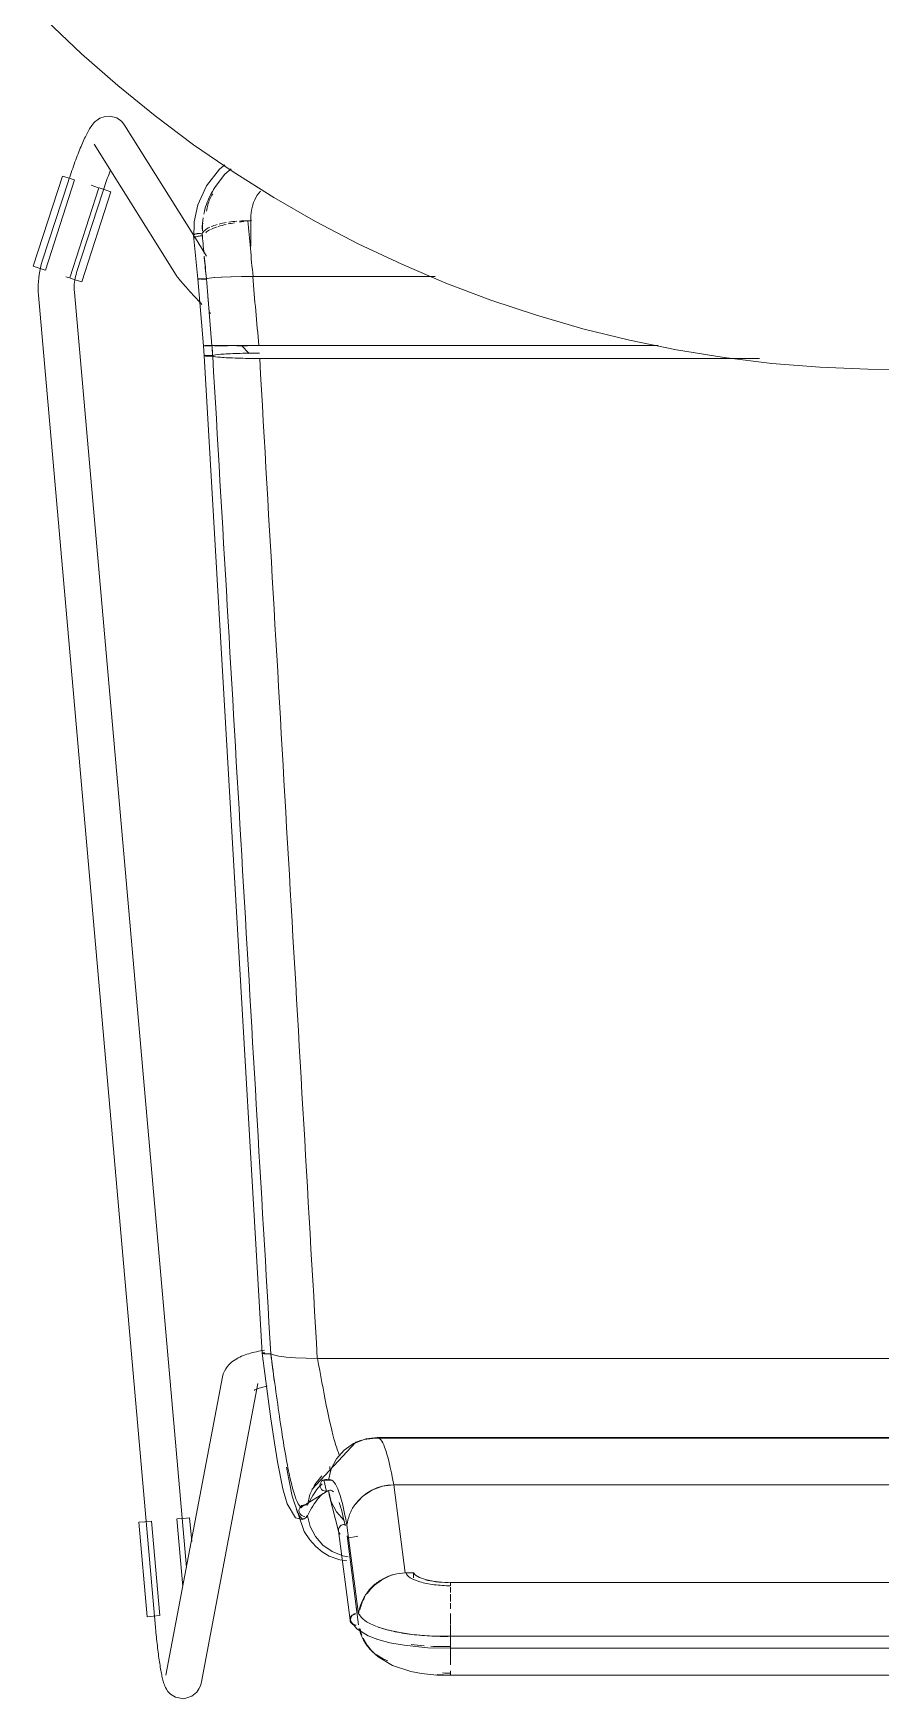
# Model space of a CAD drawing. Header units: millimetres. Extents: x 155927 to 317870, y -36033 to 97293.
# Drawn here: x 159662 to 159944, y 21972 to 22527 of the extents above; entities that cross this region are included whole.
import ezdxf

# ---------------------------------------------------------------- set-up
doc = ezdxf.new("R2010")
doc.units = ezdxf.units.MM
doc.header["$MEASUREMENT"] = 0
doc.layers.add('I-FURN', color=8, linetype='CONTINUOUS', lineweight=9)

msp = doc.modelspace()

# ---------------------------------------------------------------- linework, layer by layer
at = {"layer": 'I-FURN'}
for p, q in [((159666.86, 22530.76), (159678.44, 22519.72)), ((159678.44, 22519.72), (159690.45, 22509.16)), ((159690.45, 22509.16), (159702.88, 22499.08)), ((159680.83, 22494.34), (159680.6, 22493.93)), ((159681.06, 22494.74), (159680.83, 22494.34)), ((159681.31, 22495.13), (159681.06, 22494.74)), ((159681.56, 22495.52), (159681.31, 22495.13)), ((159681.84, 22495.91), (159681.56, 22495.52)), ((159682.15, 22496.31), (159681.84, 22495.91)), ((159682.52, 22496.74), (159682.15, 22496.31)), ((159682.99, 22497.21), (159682.52, 22496.74)), ((159683.61, 22497.73), (159682.99, 22497.21)), ((159684.53, 22498.29), (159683.61, 22497.73)), ((159685.91, 22498.81), (159684.53, 22498.29)), ((159687.88, 22498.99), (159685.91, 22498.81)), ((159690.11, 22498.4), (159687.88, 22498.99)), ((159691.84, 22497.18), (159690.11, 22498.4)), ((159691.84, 22497.18), (159692.73, 22496.05)), ((159715.77, 22459.29), (159692.73, 22496.05)), ((159702.88, 22499.08), (159715.7, 22489.5)), ((159678.25, 22488.92), (159678, 22488.33)), ((159678.49, 22489.5), (159678.25, 22488.92)), ((159678.73, 22490.06), (159678.49, 22489.5)), ((159678.97, 22490.61), (159678.73, 22490.06)), ((159679.21, 22491.14), (159678.97, 22490.61)), ((159679.45, 22491.65), (159679.21, 22491.14)), ((159679.68, 22492.14), (159679.45, 22491.65)), ((159679.91, 22492.61), (159679.68, 22492.14)), ((159680.14, 22493.07), (159679.91, 22492.61)), ((159680.37, 22493.51), (159680.14, 22493.07)), ((159680.6, 22493.93), (159680.37, 22493.51)), ((159682.57, 22489.68), (159709.87, 22446.1)), ((159715.7, 22489.5), (159728.89, 22480.45)), ((159676.23, 22483.77), (159675.98, 22483.07)), ((159676.49, 22484.45), (159676.23, 22483.77)), ((159676.74, 22485.13), (159676.49, 22484.45)), ((159676.99, 22485.8), (159676.74, 22485.13)), ((159677.25, 22486.45), (159676.99, 22485.8)), ((159677.5, 22487.09), (159677.25, 22486.45)), ((159677.75, 22487.72), (159677.5, 22487.09)), ((159678, 22488.33), (159677.75, 22487.72)), ((159662.36, 22449.08), (159672.05, 22479.08)), ((159666.41, 22447.77), (159676.1, 22477.78)), ((159672.05, 22479.08), (159674.01, 22478.45)), ((159674.01, 22478.45), (159675.98, 22477.82)), ((159674.22, 22477.99), (159674.08, 22477.53)), ((159674.47, 22478.72), (159674.22, 22477.99)), ((159674.72, 22479.46), (159674.47, 22478.72)), ((159674.96, 22480.19), (159674.72, 22479.46)), ((159675.22, 22480.92), (159674.96, 22480.19)), ((159675.47, 22481.65), (159675.22, 22480.92)), ((159675.72, 22482.36), (159675.47, 22481.65)), ((159675.98, 22483.07), (159675.72, 22482.36)), ((159686.99, 22478.23), (159686.75, 22477.57)), ((159687.23, 22478.89), (159686.99, 22478.23)), ((159687.46, 22479.54), (159687.23, 22478.89)), ((159687.7, 22480.17), (159687.46, 22479.54)), ((159687.93, 22480.8), (159687.7, 22480.17)), ((159724.36, 22481.38), (159720.02, 22475.85)), ((159726.1, 22479.72), (159722.6, 22475.14)), ((159726.11, 22482.78), (159724.36, 22481.38)), ((159728.17, 22481.45), (159726.1, 22479.72)), ((159728.89, 22480.45), (159742.43, 22471.93)), ((159674.08, 22477.53), (159665.36, 22450.71)), ((159684.16, 22475.17), (159674.48, 22445.17)), ((159676.78, 22447), (159685.49, 22473.82)), ((159678.52, 22443.86), (159688.21, 22473.87)), ((159684.07, 22475.21), (159681.59, 22476.01)), ((159684.28, 22475.14), (159686.26, 22474.5)), ((159685.6, 22474.15), (159685.49, 22473.82)), ((159685.82, 22474.84), (159685.6, 22474.15)), ((159686.05, 22475.53), (159685.82, 22474.84)), ((159686.29, 22476.22), (159686.05, 22475.53)), ((159686.26, 22474.5), (159688.21, 22473.87)), ((159686.52, 22476.9), (159686.29, 22476.22)), ((159686.75, 22477.57), (159686.52, 22476.9)), ((159720.02, 22475.85), (159717.12, 22469.54)), ((159722.6, 22475.14), (159720.69, 22471.46)), ((159717.12, 22469.54), (159715.91, 22463.89)), ((159742.43, 22471.93), (159756.3, 22463.95)), ((159715.91, 22463.89), (159715.82, 22458.43)), ((159733.77, 22464.21), (159734.82, 22464.21)), ((159734.76, 22465.46), (159734.76, 22455.7)), ((159756.3, 22463.95), (159770.48, 22456.54)), ((159717.12, 22444.83), (159715.7, 22459.32)), ((159720.04, 22452.47), (159716, 22458.92)), ((159770.48, 22456.54), (159784.94, 22449.71)), ((159665.36, 22450.71), (159665.03, 22449.62)), ((159664.32, 22448.45), (159662.36, 22449.08)), ((159664.15, 22445.14), (159664.04, 22444)), ((159664.3, 22446.27), (159664.15, 22445.14)), ((159664.5, 22447.4), (159664.3, 22446.27)), ((159666.29, 22447.81), (159664.32, 22448.45)), ((159664.74, 22448.51), (159664.5, 22447.4)), ((159665.03, 22449.62), (159664.74, 22448.51)), ((159674.38, 22445.2), (159673.22, 22445.58)), ((159676.57, 22444.49), (159674.59, 22445.13)), ((159676.16, 22444.41), (159676.27, 22445.06)), ((159676.27, 22445.06), (159676.41, 22445.71)), ((159676.41, 22445.71), (159676.58, 22446.35)), ((159678.52, 22443.86), (159676.57, 22444.49)), ((159676.58, 22446.35), (159676.77, 22446.98)), ((159676.77, 22446.98), (159676.78, 22447)), ((159709.87, 22446.1), (159710.09, 22445.77)), ((159710.09, 22445.77), (159710.27, 22445.52)), ((159710.27, 22445.52), (159710.44, 22445.29)), ((159710.44, 22445.29), (159710.62, 22445.07)), ((159710.62, 22445.07), (159710.8, 22444.84)), ((159710.8, 22444.84), (159710.99, 22444.61)), ((159710.99, 22444.61), (159711.19, 22444.37)), ((159717.12, 22444.83), (159717.19, 22444.86)), ((159717.19, 22444.86), (159717.12, 22444.83)), ((159718.95, 22422.63), (159717.12, 22444.83)), ((159717.12, 22444.83), (159717.18, 22444.81)), ((159717.19, 22444.81), (159717.12, 22444.83)), ((159717.18, 22444.81), (159717.37, 22444.78)), ((159717.38, 22444.88), (159717.19, 22444.86)), ((159717.38, 22444.78), (159717.19, 22444.81)), ((159717.37, 22444.78), (159717.66, 22444.76)), ((159717.67, 22444.9), (159717.38, 22444.88)), ((159717.38, 22444.88), (159717.68, 22444.9)), ((159717.67, 22444.76), (159717.38, 22444.78)), ((159718.06, 22444.92), (159717.67, 22444.9)), ((159717.68, 22444.9), (159718.06, 22444.92)), ((159718.05, 22444.74), (159718.5, 22444.73)), ((159718.5, 22444.73), (159718.05, 22444.74)), ((159718.51, 22444.93), (159718.06, 22444.92)), ((159718.06, 22444.92), (159718.52, 22444.93)), ((159718.5, 22444.73), (159718.99, 22444.73)), ((159718.99, 22444.73), (159718.5, 22444.73)), ((159719, 22444.93), (159718.51, 22444.93)), ((159718.52, 22444.93), (159719.01, 22444.93)), ((159718.99, 22444.73), (159719.49, 22444.73)), ((159719.49, 22444.73), (159718.99, 22444.73)), ((159719.5, 22444.93), (159719, 22444.93)), ((159719.01, 22444.93), (159719.5, 22444.93)), ((159719.49, 22444.73), (159719.96, 22444.74)), ((159719.96, 22444.74), (159719.49, 22444.73)), ((159719.97, 22444.92), (159719.5, 22444.93)), ((159719.5, 22444.93), (159719.97, 22444.92)), ((159719.97, 22444.92), (159720.86, 22445.12)), ((159720.86, 22445.12), (159719.97, 22444.92)), ((159722.6, 22445.3), (159720.86, 22445.12)), ((159720.86, 22445.12), (159722.58, 22445.29)), ((159725.08, 22445.45), (159722.6, 22445.3)), ((159722.6, 22445.29), (159725.03, 22445.44)), ((159725.07, 22445.45), (159728.11, 22445.56)), ((159728.18, 22445.56), (159725.08, 22445.45)), ((159728.17, 22445.56), (159731.61, 22445.63)), ((159731.61, 22445.63), (159728.18, 22445.56)), ((159735.47, 22445.66), (159731.71, 22445.64)), ((159731.71, 22445.63), (159735.35, 22445.66)), ((159796.02, 22445.66), (159735.47, 22445.66)), ((159735.47, 22445.66), (159796.02, 22445.66)), ((159784.94, 22449.71), (159799.67, 22443.45)), ((159663.98, 22442.86), (159663.97, 22441.72)), ((159663.97, 22441.72), (159664, 22440.58)), ((159664.04, 22444), (159663.98, 22442.86)), ((159664, 22440.58), (159664.07, 22439.44)), ((159664.07, 22439.44), (159664.08, 22439.39)), ((159664.08, 22439.4), (159703.03, 21996.07)), ((159675.97, 22441.77), (159675.98, 22442.43)), ((159675.99, 22441.11), (159675.97, 22441.77)), ((159675.98, 22442.43), (159676.01, 22443.09)), ((159676.03, 22440.44), (159675.99, 22441.11)), ((159676.01, 22443.09), (159676.07, 22443.75)), ((159713.31, 22016.1), (159676.03, 22440.45)), ((159676.07, 22443.75), (159676.16, 22444.41)), ((159711.19, 22444.37), (159711.4, 22444.12)), ((159711.4, 22444.12), (159711.63, 22443.85)), ((159711.63, 22443.85), (159711.87, 22443.57)), ((159711.87, 22443.57), (159712.13, 22443.28)), ((159712.13, 22443.28), (159712.41, 22442.97)), ((159712.41, 22442.97), (159712.69, 22442.65)), ((159712.69, 22442.65), (159712.99, 22442.31)), ((159712.99, 22442.31), (159713.31, 22441.96)), ((159713.31, 22441.96), (159713.64, 22441.6)), ((159713.64, 22441.6), (159713.98, 22441.22)), ((159713.98, 22441.22), (159714.34, 22440.83)), ((159714.34, 22440.83), (159714.71, 22440.43)), ((159714.71, 22440.43), (159715.09, 22440.01)), ((159715.09, 22440.01), (159715.48, 22439.59)), ((159715.48, 22439.59), (159715.88, 22439.15)), ((159715.88, 22439.15), (159716.29, 22438.71)), ((159799.67, 22443.45), (159814.63, 22437.79)), ((159716.29, 22438.71), (159716.72, 22438.25)), ((159716.72, 22438.25), (159717.15, 22437.79)), ((159717.15, 22437.79), (159717.59, 22437.32)), ((159717.59, 22437.32), (159718.04, 22436.84)), ((159718.04, 22436.84), (159718.49, 22436.36)), ((159720.85, 22433.87), (159721.34, 22433.37)), ((159814.63, 22437.79), (159829.81, 22432.74)), ((159829.81, 22432.74), (159845.18, 22428.29)), ((159845.18, 22428.29), (159860.71, 22424.46)), ((159718.95, 22422.63), (159719.22, 22419.27)), ((159719.02, 22422.63), (159718.95, 22422.63)), ((159718.95, 22422.63), (159719.02, 22422.63)), ((159719.01, 22422.63), (159718.95, 22422.63)), ((159718.95, 22422.63), (159719.01, 22422.63)), ((159719.2, 22422.63), (159719.01, 22422.63)), ((159719.01, 22422.63), (159719.2, 22422.63)), ((159719.21, 22422.63), (159719.02, 22422.63)), ((159719.02, 22422.63), (159719.21, 22422.63)), ((159719.49, 22422.64), (159719.2, 22422.63)), ((159719.2, 22422.63), (159719.5, 22422.62)), ((159719.21, 22422.63), (159719.5, 22422.64)), ((159719.5, 22422.62), (159719.21, 22422.63)), ((159719.88, 22422.64), (159719.49, 22422.64)), ((159719.5, 22422.64), (159719.88, 22422.64)), ((159719.89, 22422.62), (159719.5, 22422.62)), ((159719.5, 22422.62), (159719.88, 22422.62)), ((159719.88, 22422.64), (159720.33, 22422.64)), ((159720.33, 22422.64), (159719.88, 22422.64)), ((159719.88, 22422.62), (159720.33, 22422.62)), ((159720.34, 22422.62), (159719.89, 22422.62)), ((159720.33, 22422.64), (159720.82, 22422.64)), ((159720.82, 22422.64), (159720.33, 22422.64)), ((159720.33, 22422.62), (159720.83, 22422.62)), ((159720.83, 22422.62), (159720.34, 22422.62)), ((159720.82, 22422.64), (159721.32, 22422.64)), ((159721.32, 22422.64), (159720.82, 22422.64)), ((159721.32, 22422.62), (159720.83, 22422.62)), ((159720.83, 22422.62), (159721.32, 22422.62)), ((159721.32, 22422.64), (159721.79, 22422.64)), ((159721.79, 22422.64), (159721.32, 22422.64)), ((159721.79, 22422.62), (159721.32, 22422.62)), ((159721.32, 22422.62), (159721.79, 22422.62)), ((159721.79, 22422.64), (159722.68, 22422.65)), ((159722.67, 22422.65), (159721.79, 22422.64)), ((159724.42, 22422.67), (159722.67, 22422.65)), ((159722.68, 22422.65), (159724.42, 22422.67)), ((159724.44, 22422.59), (159722.69, 22422.61)), ((159722.69, 22422.61), (159724.44, 22422.59)), ((159726.92, 22422.68), (159724.42, 22422.67)), ((159724.43, 22422.67), (159726.92, 22422.68)), ((159726.94, 22422.58), (159724.44, 22422.59)), ((159724.44, 22422.59), (159726.94, 22422.58)), ((159730.06, 22422.69), (159726.92, 22422.68)), ((159726.93, 22422.68), (159730.06, 22422.69)), ((159730.06, 22422.69), (159733.62, 22422.69)), ((159733.62, 22422.69), (159730.06, 22422.69)), ((159730.06, 22422.57), (159733.62, 22422.57)), ((159733.62, 22422.57), (159730.07, 22422.57)), ((159731.62, 22422.69), (159734.19, 22420.02)), ((159737.41, 22422.69), (159733.62, 22422.69)), ((159733.63, 22422.69), (159737.41, 22422.69)), ((159737.41, 22422.69), (159870.24, 22422.69)), ((159870.24, 22422.69), (159737.41, 22422.69)), ((159860.71, 22424.46), (159876.39, 22421.26)), ((159719.29, 22419.3), (159719.22, 22419.27)), ((159738.51, 22087.36), (159719.22, 22419.27)), ((159719.22, 22419.27), (159719.29, 22419.24)), ((159719.48, 22419.33), (159719.29, 22419.3)), ((159719.29, 22419.24), (159719.48, 22419.22)), ((159719.78, 22419.35), (159719.48, 22419.33)), ((159719.48, 22419.22), (159719.77, 22419.19)), ((159719.77, 22419.19), (159720.15, 22419.18)), ((159720.16, 22419.37), (159719.78, 22419.35)), ((159720.15, 22419.18), (159720.6, 22419.17)), ((159720.61, 22419.38), (159720.16, 22419.37)), ((159720.6, 22419.17), (159721.09, 22419.16)), ((159721.1, 22419.38), (159720.61, 22419.38)), ((159721.09, 22419.16), (159721.59, 22419.16)), ((159721.6, 22419.38), (159721.1, 22419.38)), ((159721.59, 22419.16), (159722.06, 22419.17)), ((159722.07, 22419.37), (159721.6, 22419.38)), ((159722.06, 22419.17), (159722.95, 22418.96)), ((159722.97, 22419.58), (159722.07, 22419.37)), ((159722.95, 22418.96), (159724.7, 22418.77)), ((159724.72, 22419.77), (159722.97, 22419.58)), ((159724.7, 22418.77), (159727.2, 22418.6)), ((159727.21, 22419.94), (159724.72, 22419.77)), ((159727.2, 22418.6), (159730.33, 22418.48)), ((159730.33, 22420.06), (159727.21, 22419.94)), ((159733.88, 22420.14), (159730.33, 22420.06)), ((159730.33, 22418.48), (159733.89, 22418.4)), ((159737.57, 22420.17), (159733.88, 22420.14)), ((159733.89, 22418.4), (159737.68, 22418.38)), ((159737.68, 22418.38), (159903.95, 22418.38)), ((159903.95, 22418.38), (159737.68, 22418.38)), ((159876.39, 22421.26), (159892.18, 22418.68)), ((159892.18, 22418.68), (159908.06, 22416.74)), ((159908.06, 22416.74), (159924.01, 22415.44)), ((159924.01, 22415.44), (159939.99, 22414.77)), ((159939.99, 22414.77), (159948.63, 22414.68)), ((159727.89, 22083.99), (159728.42, 22084.44)), ((159728.42, 22084.44), (159728.96, 22084.85)), ((159728.96, 22084.85), (159729.49, 22085.2)), ((159729.49, 22085.2), (159730.03, 22085.53)), ((159730.03, 22085.53), (159730.57, 22085.82)), ((159730.57, 22085.82), (159731.12, 22086.09)), ((159731.12, 22086.09), (159731.68, 22086.34)), ((159731.68, 22086.34), (159732.25, 22086.58)), ((159732.25, 22086.58), (159732.83, 22086.8)), ((159732.83, 22086.8), (159733.42, 22087)), ((159733.42, 22087), (159734.03, 22087.2)), ((159734.03, 22087.2), (159734.65, 22087.38)), ((159734.65, 22087.38), (159735.28, 22087.55)), ((159735.28, 22087.55), (159735.92, 22087.71)), ((159735.92, 22087.71), (159736.57, 22087.87)), ((159736.57, 22087.87), (159737.24, 22088.01)), ((159737.24, 22088.01), (159737.92, 22088.14)), ((159737.92, 22088.14), (159738.62, 22088.27)), ((159738.58, 22087.41), (159738.51, 22087.36)), ((159738.51, 22087.36), (159738.57, 22087.41)), ((159738.51, 22087.36), (159740.07, 22075.51)), ((159738.62, 22088.27), (159739.32, 22088.39)), ((159739.05, 22087.51), (159738.76, 22087.47)), ((159738.76, 22087.47), (159739.05, 22087.51)), ((159739.07, 22087.21), (159738.77, 22087.26)), ((159738.78, 22087.26), (159739.08, 22087.21)), ((159739.43, 22087.54), (159739.05, 22087.51)), ((159739.05, 22087.51), (159739.43, 22087.54)), ((159739.46, 22087.18), (159739.07, 22087.21)), ((159739.08, 22087.21), (159739.46, 22087.18)), ((159739.46, 22087.18), (159739.92, 22087.16)), ((159739.91, 22087.16), (159739.46, 22087.18)), ((159740.41, 22087.15), (159739.91, 22087.16)), ((159739.92, 22087.16), (159740.41, 22087.15)), ((159740.41, 22087.15), (159740.91, 22087.16)), ((159740.91, 22087.16), (159740.41, 22087.15)), ((159740.91, 22087.16), (159741.38, 22087.17)), ((159741.38, 22087.17), (159740.91, 22087.16)), ((159742.28, 22086.77), (159741.38, 22087.17)), ((159741.38, 22087.17), (159742.28, 22086.77)), ((159744.02, 22086.41), (159742.28, 22086.77)), ((159742.28, 22086.77), (159744.03, 22086.41)), ((159746.49, 22086.1), (159744.03, 22086.41)), ((159744.03, 22086.41), (159746.52, 22086.09)), ((159749.58, 22085.86), (159746.52, 22086.09)), ((159746.52, 22086.09), (159749.63, 22085.86)), ((159753.1, 22085.7), (159749.62, 22085.86)), ((159749.63, 22085.86), (159753.16, 22085.7)), ((159756.85, 22085.64), (159753.16, 22085.7)), ((159753.16, 22085.7), (159756.93, 22085.64)), ((159756.93, 22085.64), (160140.33, 22085.64)), ((160140.33, 22085.64), (159756.93, 22085.64)), ((159725.32, 22079.52), (159706.51, 21980.22)), ((159725.32, 22079.52), (159725.58, 22080.5)), ((159725.58, 22080.5), (159725.94, 22081.4)), ((159725.94, 22081.4), (159726.38, 22082.19)), ((159726.38, 22082.19), (159726.86, 22082.88)), ((159726.86, 22082.88), (159727.37, 22083.47)), ((159727.37, 22083.47), (159727.89, 22083.99)), ((159718.3, 21977.99), (159737.11, 22077.28)), ((159735.89, 22075.05), (159735.91, 22075.07)), ((159735.91, 22075.07), (159735.99, 22075.11)), ((159735.99, 22075.11), (159736.08, 22075.16)), ((159736.08, 22075.16), (159736.23, 22075.23)), ((159736.23, 22075.23), (159736.42, 22075.32)), ((159736.42, 22075.32), (159736.65, 22075.41)), ((159736.65, 22075.41), (159736.92, 22075.52)), ((159736.92, 22075.52), (159737.23, 22075.62)), ((159737.23, 22075.62), (159737.56, 22075.73)), ((159737.56, 22075.73), (159737.93, 22075.84)), ((159737.93, 22075.84), (159738.32, 22075.95)), ((159738.32, 22075.95), (159738.74, 22076.05)), ((159738.74, 22076.05), (159739.19, 22076.16)), ((159739.19, 22076.16), (159739.66, 22076.26)), ((159739.66, 22076.26), (159740.15, 22076.35)), ((159740.07, 22075.51), (159741.42, 22065.58)), ((159741.42, 22065.58), (159742.61, 22057.56)), ((159742.61, 22057.56), (159743.64, 22051.24)), ((159755.06, 22042.03), (159769.66, 22057.72)), ((159768.87, 22057.31), (159765.74, 22055.14)), ((159765.74, 22055.13), (159768.88, 22057.3)), ((159768.56, 22057.13), (159773.03, 22058.85)), ((159772.44, 22058.67), (159768.87, 22057.31)), ((159768.88, 22057.3), (159772.45, 22058.66)), ((159769.66, 22057.72), (159771.59, 22058.43)), ((159776.24, 22059.14), (159772.44, 22058.67)), ((159772.45, 22058.66), (159776.24, 22059.14)), ((159773.03, 22058.85), (159776.77, 22059.29)), ((159776.24, 22059.14), (160121.02, 22059.14)), ((160121.02, 22059.14), (159776.24, 22059.14)), ((159815.68, 22059.3), (159776.77, 22059.3)), ((160120.48, 22059.3), (159815.68, 22059.3)), ((159743.64, 22051.24), (159745.44, 22042.22)), ((159763.23, 22052.26), (159761.48, 22048.87)), ((159761.48, 22048.87), (159763.24, 22052.25)), ((159765.74, 22055.14), (159763.23, 22052.26)), ((159763.24, 22052.25), (159765.74, 22055.13)), ((159746.62, 22049.45), (159748.52, 22039.79)), ((159758.4, 22046.54), (159756, 22043.7)), ((159756.01, 22043.7), (159758.4, 22046.54)), ((159761.48, 22048.87), (159760.58, 22045.15)), ((159745.44, 22042.22), (159746.85, 22037.23)), ((159750.95, 22035.83), (159760.34, 22041.54)), ((159754.36, 22040.38), (159753.58, 22036.76)), ((159753.58, 22036.76), (159754.37, 22040.37)), ((159756, 22043.7), (159754.36, 22040.38)), ((159754.37, 22040.37), (159756.01, 22043.7)), ((159757.81, 22043.89), (159757.74, 22043.4)), ((159757.74, 22043.4), (159757.81, 22042.91)), ((159757.75, 22043.4), (159757.81, 22043.89)), ((159757.81, 22042.91), (159757.75, 22043.4)), ((159757.81, 22043.89), (159758, 22044.35)), ((159758, 22044.35), (159757.81, 22043.89)), ((159758, 22042.45), (159757.81, 22042.91)), ((159757.81, 22042.91), (159758, 22042.45)), ((159758, 22044.35), (159758.3, 22044.75)), ((159758.29, 22044.75), (159758, 22044.35)), ((159758.3, 22042.04), (159758, 22042.45)), ((159758, 22042.45), (159758.29, 22042.04)), ((159758.67, 22045.07), (159758.29, 22044.75)), ((159758.29, 22042.04), (159758.67, 22041.73)), ((159758.3, 22044.75), (159758.68, 22045.07)), ((159758.68, 22041.73), (159758.3, 22042.04)), ((159759.13, 22045.27), (159758.67, 22045.07)), ((159758.67, 22041.73), (159759.13, 22041.53)), ((159758.68, 22045.07), (159759.13, 22045.27)), ((159759.13, 22041.53), (159758.68, 22041.73)), ((159758.77, 22045.12), (159761.65, 22045.17)), ((159759.07, 22045.25), (159759.91, 22041.36)), ((159759.13, 22045.27), (159759.62, 22045.35)), ((159759.62, 22045.35), (159759.13, 22045.27)), ((159759.62, 22041.45), (159759.13, 22041.53)), ((159759.13, 22041.53), (159759.62, 22041.44)), ((159759.62, 22045.35), (159760.12, 22045.31)), ((159760.11, 22045.31), (159759.62, 22045.35)), ((159760.12, 22041.49), (159759.62, 22041.45)), ((159759.62, 22041.44), (159760.11, 22041.48)), ((159760.58, 22045.15), (159760.11, 22045.31)), ((159760.11, 22041.48), (159760.58, 22041.64)), ((159760.12, 22045.31), (159760.59, 22045.15)), ((159760.59, 22041.65), (159760.12, 22041.49)), ((159760.58, 22041.64), (159761.48, 22037.93)), ((159760.94, 22039.8), (159760.62, 22041.66)), ((159774.96, 22041.75), (159771.84, 22039.67)), ((159778.5, 22043.07), (159774.96, 22041.75)), ((159782.27, 22043.54), (159778.5, 22043.07)), ((159786.13, 22014.27), (159782.27, 22043.54)), ((159782.27, 22043.54), (160114.98, 22043.54)), ((160114.98, 22043.54), (159782.27, 22043.54)), ((159746.85, 22037.23), (159749.62, 22032.59)), ((159748.52, 22039.79), (159752.51, 22028.07)), ((159750.81, 22035.47), (159750.75, 22034.98)), ((159750.75, 22034.98), (159750.81, 22035.46)), ((159750.83, 22034.49), (159750.75, 22034.98)), ((159750.75, 22034.98), (159750.82, 22034.49)), ((159750.81, 22035.46), (159750.99, 22035.92)), ((159750.99, 22035.92), (159750.81, 22035.47)), ((159750.82, 22034.49), (159751.02, 22034.04)), ((159751.02, 22034.04), (159750.83, 22034.49)), ((159750.99, 22035.92), (159751.28, 22036.33)), ((159751.28, 22036.33), (159750.99, 22035.92)), ((159751.66, 22036.65), (159751.28, 22036.33)), ((159751.28, 22036.33), (159751.66, 22036.64)), ((159751.66, 22036.64), (159752.11, 22036.85)), ((159752.11, 22036.85), (159751.66, 22036.65)), ((159752.11, 22036.85), (159752.6, 22036.94)), ((159752.6, 22036.94), (159752.11, 22036.85)), ((159752.6, 22036.94), (159753.1, 22036.91)), ((159753.1, 22036.91), (159752.6, 22036.94)), ((159753.1, 22036.91), (159753.58, 22036.76)), ((159753.58, 22036.76), (159753.1, 22036.91)), ((159763.91, 22028.18), (159760.94, 22039.8)), ((159761.48, 22037.93), (159763.23, 22034.54)), ((159763.23, 22034.54), (159765.74, 22031.66)), ((159771.84, 22039.67), (159769.35, 22036.93)), ((159697.45, 22031.09), (159699.5, 22031.27)), ((159700.21, 21999.68), (159697.45, 22031.09)), ((159699.5, 22031.27), (159701.56, 22031.45)), ((159704.44, 22000.05), (159701.68, 22031.46)), ((159710.13, 22032.21), (159712.11, 22009.73)), ((159710.26, 22032.22), (159712.32, 22032.4)), ((159712.32, 22032.4), (159714.36, 22032.58)), ((159715.06, 22024.68), (159714.36, 22032.58)), ((159749.62, 22032.59), (159751.81, 22032.06)), ((159751.32, 22033.65), (159751.02, 22034.04)), ((159751.02, 22034.04), (159751.32, 22033.64)), ((159751.71, 22033.34), (159751.32, 22033.65)), ((159751.32, 22033.64), (159751.71, 22033.34)), ((159752.16, 22033.15), (159751.71, 22033.34)), ((159751.71, 22033.34), (159752.16, 22033.14)), ((159751.81, 22032.06), (159752.72, 22032.35)), ((159752.66, 22033.07), (159752.16, 22033.15)), ((159752.16, 22033.14), (159752.66, 22033.07)), ((159753.63, 22033.28), (159753.16, 22033.11)), ((159753.16, 22033.11), (159753.63, 22033.27)), ((159753.63, 22033.27), (159754.53, 22029.65)), ((159754.53, 22029.65), (159756.27, 22026.33)), ((159763.95, 22028.96), (159763.88, 22028.49)), ((159764.14, 22029.4), (159763.95, 22028.96)), ((159764.43, 22029.79), (159764.14, 22029.4)), ((159764.81, 22030.09), (159764.43, 22029.79)), ((159765.27, 22030.28), (159764.81, 22030.09)), ((159765.76, 22030.36), (159765.27, 22030.28)), ((159766.25, 22030.32), (159765.76, 22030.36)), ((159766.73, 22030.17), (159770.57, 22000.47)), ((159752.51, 22028.07), (159754.33, 22025.25)), ((159754.33, 22025.25), (159756.32, 22023)), ((159756.27, 22026.33), (159758.75, 22023.5)), ((159758.75, 22023.5), (159761.83, 22021.33)), ((159763.88, 22028.49), (159763.95, 22028.03)), ((159767.75, 21998.48), (159763.9, 22028.26)), ((159763.95, 22028.03), (159764.13, 22027.58)), ((159764.13, 22027.58), (159764.43, 22027.2)), ((159770.59, 21996.93), (159766.74, 22026.62)), ((159766.87, 22025.84), (159770.36, 22026.53)), ((159756.32, 22023), (159758.49, 22021.22)), ((159758.49, 22021.22), (159760.76, 22019.88)), ((159760.76, 22019.88), (159764.36, 22018.59)), ((159761.83, 22021.33), (159765.35, 22019.92)), ((159764.36, 22018.59), (159766.63, 22018.29)), ((159767.09, 22019.56), (159765.35, 22019.93)), ((159765.35, 22019.92), (159767.09, 22019.56)), ((159788.85, 22014.33), (159786.13, 22014.27)), ((159788.85, 22014.33), (159788.85, 22012.67)), ((159789.49, 22013.47), (159788.85, 22014.33)), ((159790.84, 22012.68), (159789.49, 22013.47)), ((159792.82, 22012.01), (159790.84, 22012.68)), ((159795.31, 22011.5), (159792.82, 22012.01)), ((159798.17, 22011.19), (159795.31, 22011.5)), ((159801.2, 22011.08), (159798.17, 22011.19)), ((160096.05, 22011.08), (159801.2, 22011.08)), ((159801.2, 22011.02), (160096.05, 22011.02)), ((159801.2, 22007.75), (159801.2, 22009.49)), ((159801.2, 22004.7), (159801.2, 22007.17)), ((159769.82, 22002.9), (159770.13, 22000.46)), ((159801.2, 22002.34), (159801.2, 22004.18)), ((159702.26, 21999.86), (159700.21, 21999.68)), ((159704.32, 22000.04), (159702.26, 21999.86)), ((159703.04, 21995.92), (159703.03, 21996.07)), ((159703.11, 21995.16), (159703.04, 21995.92)), ((159768.11, 21997.99), (159770, 21995.6)), ((159770, 21995.6), (159773.83, 21993.3)), ((159776.53, 21996.44), (159779.97, 21995.35)), ((159801.2, 21997.15), (159801.2, 22000.71)), ((159801.2, 21996.96), (159801.2, 21993.15)), ((159801.2, 21993.15), (159801.2, 21996.96)), ((159703.18, 21994.41), (159703.11, 21995.16)), ((159703.25, 21993.67), (159703.18, 21994.41)), ((159703.32, 21992.92), (159703.25, 21993.67)), ((159703.4, 21992.18), (159703.32, 21992.92)), ((159703.48, 21991.45), (159703.4, 21992.18)), ((159703.56, 21990.72), (159703.48, 21991.45)), ((159703.64, 21990), (159703.56, 21990.72)), ((159772.13, 21992.49), (159773.46, 21990.22)), ((159773.46, 21990.22), (159775.13, 21988.15)), ((159773.83, 21993.3), (159777, 21992.11)), ((159777, 21992.11), (159781.04, 21991.03)), ((159779.97, 21995.35), (159784.4, 21994.38)), ((159781.04, 21991.03), (159785.75, 21990.16)), ((159784.4, 21994.38), (159788.41, 21993.79)), ((159785.75, 21990.16), (159793.64, 21989.36)), ((159788.41, 21993.79), (159794.98, 21993.25)), ((159794.98, 21993.25), (159801.2, 21993.18)), ((160096.05, 21993.18), (159801.2, 21993.18)), ((159801.2, 21989.21), (159801.2, 21993.07)), ((159801.2, 21993.07), (159801.2, 21992.84)), ((159801.2, 21992.84), (159801.2, 21992.51)), ((159801.2, 21992.51), (159801.2, 21992.09)), ((159801.2, 21992.09), (159801.2, 21991.62)), ((159801.2, 21991.62), (159801.2, 21991.12)), ((159801.2, 21991.12), (159801.2, 21990.63)), ((159801.2, 21990.63), (159801.2, 21990.18)), ((159801.2, 21990.18), (159801.2, 21989.79)), ((159703.72, 21989.3), (159703.64, 21990)), ((159703.81, 21988.6), (159703.72, 21989.3)), ((159703.89, 21987.91), (159703.81, 21988.6)), ((159703.98, 21987.23), (159703.89, 21987.91)), ((159704.07, 21986.57), (159703.98, 21987.23)), ((159704.16, 21985.92), (159704.07, 21986.57)), ((159704.25, 21985.29), (159704.16, 21985.92)), ((159704.34, 21984.67), (159704.25, 21985.29)), ((159704.43, 21984.06), (159704.34, 21984.67)), ((159775.13, 21988.15), (159777.11, 21986.32)), ((159777.11, 21986.32), (159781.83, 21983.45)), ((159793.64, 21989.36), (159801.2, 21989.21)), ((159801.2, 21989.79), (159801.2, 21989.48)), ((159801.2, 21989.48), (159801.2, 21989.28)), ((159801.2, 21989.46), (159801.2, 21986.43)), ((159801.2, 21986.44), (159801.2, 21989.46)), ((159801.2, 21989.28), (159801.2, 21989.21)), ((159801.2, 21989.21), (160096.05, 21989.21)), ((159801.2, 21983.7), (159801.2, 21986.28)), ((159704.52, 21983.48), (159704.43, 21984.06)), ((159704.61, 21982.91), (159704.52, 21983.48)), ((159704.7, 21982.36), (159704.61, 21982.91)), ((159704.8, 21981.83), (159704.7, 21982.36)), ((159704.89, 21981.31), (159704.8, 21981.83)), ((159704.99, 21980.82), (159704.89, 21981.31)), ((159705.08, 21980.34), (159704.99, 21980.82)), ((159705.18, 21979.88), (159705.08, 21980.34)), ((159705.28, 21979.44), (159705.18, 21979.88)), ((159705.38, 21979.01), (159705.28, 21979.44)), ((159705.48, 21978.59), (159705.38, 21979.01)), ((159781.83, 21983.45), (159787.98, 21981.43)), ((159787.98, 21981.43), (159791.47, 21980.78)), ((159791.47, 21980.78), (159796.68, 21980.26)), ((159796.68, 21980.26), (159801.2, 21980.18)), ((159801.2, 21980.19), (159801.2, 21981.67)), ((159801.2, 21980.35), (159801.2, 21980.18)), ((159801.2, 21980.18), (160096.05, 21980.18)), ((159705.59, 21978.19), (159705.48, 21978.59)), ((159705.7, 21977.8), (159705.59, 21978.19)), ((159705.83, 21977.4), (159705.7, 21977.8)), ((159705.97, 21977), (159705.83, 21977.4)), ((159706.14, 21976.57), (159705.97, 21977)), ((159706.36, 21976.09), (159706.14, 21976.57)), ((159706.66, 21975.53), (159706.36, 21976.09)), ((159707.14, 21974.83), (159706.66, 21975.53)), ((159707.99, 21973.92), (159707.14, 21974.83)), ((159709.65, 21972.88), (159707.99, 21973.92)), ((159715.16, 21973.23), (159716.74, 21974.55)), ((159716.74, 21974.55), (159717.48, 21975.64)), ((159717.48, 21975.64), (159717.86, 21976.44)), ((159717.86, 21976.44), (159718.07, 21977.06)), ((159718.07, 21977.06), (159718.21, 21977.57)), ((159718.21, 21977.57), (159718.3, 21977.99)), ((159712.41, 21972.4), (159709.65, 21972.88)), ((159715.16, 21973.23), (159712.41, 21972.4))]:
    msp.add_line(p, q, dxfattribs=at)
for centre, major_axis, ratio, start_param, end_param in [((159782.4, 22028.48), (15.78, 0), 0.955139, 1.579038, 2.545717), ((159782.4, 22028.48), (15.78, 0), 0.955139, 2.545839, 2.787386), ((159765.84, 22028.49), (1.96, 0), 0.955139, 1.359855, 3.903556), ((159782.4, 22028.48), (15.78, 0), 0.955139, 2.787556, 3.029056), ((159801.2, 21995.93), (0, 15.75), 0.000004, 0.290246, 0.472486), ((159801.2, 21984.45), (12.4, 0), 0.287441, 4.492176, 4.712389)]:
    msp.add_ellipse(centre, major_axis=major_axis, ratio=ratio, start_param=start_param, end_param=end_param, dxfattribs=at)
for points, knots in [([(159719.11, 22466.45), (159719.55, 22468.57), (159720.56, 22471.65), (159722.2, 22474.42), (159722.79, 22475.28)], [0.1763318, 0.1763318, 0.1763318, 0.1763318, 0.3333333, 0.408557, 0.408557, 0.408557, 0.408557]), ([(159722.07, 22473.22), (159721.73, 22472.63), (159720.7, 22470.78), (159720.21, 22468.8), (159719.98, 22467.43)], [0.6175454, 0.6175454, 0.6175454, 0.6175454, 0.6666667, 0.7702374, 0.7702374, 0.7702374, 0.7702374]), ([(159734.82, 22464.21), (159734.6, 22466.6), (159735.23, 22470.2), (159737.16, 22473.2), (159737.93, 22474.1)], [0, 0, 0, 0, 0.3333333, 0.5, 0.5, 0.5, 0.5]), ([(159715.75, 22459.47), (159715.76, 22459.49), (159715.81, 22459.54), (159715.92, 22459.62), (159716.11, 22459.72), (159716.43, 22459.82), (159716.83, 22459.89), (159717.18, 22459.93), (159717.56, 22459.95), (159718, 22459.94), (159718.36, 22459.9), (159718.53, 22459.88)], [0.5555556, 0.5555556, 0.5555556, 0.5555556, 0.5833333, 0.6180556, 0.6527778, 0.7222222, 0.7916667, 0.8263889, 0.8611111, 0.9305556, 1, 1, 1, 1]), ([(159718.64, 22459.15), (159718.41, 22459.16), (159717.93, 22459.15), (159717.18, 22459.06), (159716.51, 22458.91), (159716.08, 22458.74), (159715.92, 22458.62), (159715.88, 22458.57)], [-1, -1, -1, -1, -0.90625, -0.8125, -0.71875, -0.625, -0.5625, -0.5625, -0.5625, -0.5625]), ([(159720.47, 22438.63), (159720.6, 22436.98), (159721.05, 22431.65), (159721.49, 22426.31), (159721.79, 22422.62)], [0.2766114, 0.2766114, 0.2766114, 0.2766114, 0.5, 1, 1, 1, 1]), ([(159719.22, 22419.27), (159719.22, 22419.29), (159719.36, 22419.32), (159719.76, 22419.35), (159720.14, 22419.37), (159720.6, 22419.38), (159721.1, 22419.38), (159721.6, 22419.38), (159721.92, 22419.37), (159722.06, 22419.37)], [-0.5, -0.5, -0.5, -0.5, -0.375, -0.3125, -0.25, -0.1875, -0.125, -0.0625, 0, 0, 0, 0]), ([(159722.06, 22419.17), (159721.83, 22419.17), (159721.34, 22419.16), (159720.71, 22419.16), (159720.25, 22419.17), (159719.83, 22419.19), (159719.38, 22419.22), (159719.22, 22419.25), (159719.22, 22419.27)], [-1, -1, -1, -1, -0.90625, -0.8125, -0.765625, -0.71875, -0.625, -0.501507, -0.501507, -0.501507, -0.501507]), ([(159722.06, 22419.37), (159722.35, 22419.51), (159723.75, 22419.72), (159727.1, 22419.94), (159730.25, 22420.07), (159733.81, 22420.15), (159736.32, 22420.16), (159737.57, 22420.17)], [-1, -1, -1, -1, -0.6666667, -0.5, -0.3333333, -0.1666667, -0.003964, -0.003964, -0.003964, -0.003964]), ([(159737.68, 22418.38), (159736.4, 22418.38), (159733.85, 22418.4), (159730.25, 22418.47), (159727.08, 22418.6), (159723.72, 22418.82), (159722.33, 22419.03), (159722.06, 22419.17)], [-1, -1, -1, -1, -0.833333, -0.666667, -0.5, -0.333333, 0, 0, 0, 0]), ([(159751.75, 22035.88), (159751.34, 22036.07), (159749.92, 22037.67), (159747.48, 22045.97), (159744.43, 22064.41), (159742.4, 22079.62), (159741.38, 22087.17)], [0.1500589, 0.1500589, 0.1500589, 0.1500589, 0.25, 0.5, 0.75, 1, 1, 1, 1]), ([(159764.23, 22053.37), (159763.74, 22054.52), (159762.28, 22058.76), (159759.85, 22069.48), (159757.9, 22080.26), (159756.93, 22085.64)], [0.375, 0.375, 0.375, 0.375, 0.5, 0.75, 1, 1, 1, 1]), ([(159782.27, 22043.54), (159781.27, 22049.27), (159779.43, 22056.91), (159777.6, 22059.3), (159776.77, 22059.29)], [0, 0, 0, 0, 0.5, 0.9107153, 0.9107153, 0.9107153, 0.9107153]), ([(159758.46, 22043.89), (159758, 22043.5), (159756.37, 22041.83), (159754.74, 22039.17), (159753.58, 22036.76)], [0.3036932, 0.3036932, 0.3036932, 0.3036932, 0.5, 1, 1, 1, 1]), ([(159759.91, 22041.36), (159758.97, 22040.89), (159756.88, 22039.11), (159754.79, 22035.68), (159753.63, 22033.28)], [0.0974617, 0.0974617, 0.0974617, 0.0974617, 0.5, 1, 1, 1, 1]), ([(159753.63, 22033.27), (159752.6, 22031.72), (159751.35, 22031.95), (159750.09, 22034.85), (159749.85, 22035.48)], [0, 0, 0, 0, 0.25, 0.3070827, 0.3070827, 0.3070827, 0.3070827]), ([(159773.4, 22007.35), (159774.84, 22009.4), (159777.75, 22011.87), (159781.27, 22013.44), (159782.47, 22013.69)], [-0.6666667, -0.6666667, -0.6666667, -0.6666667, -0.3333333, -0.1724382, -0.1724382, -0.1724382, -0.1724382]), ([(159769.72, 22000.64), (159769.57, 22000.64), (159769.35, 22000.61), (159769.06, 22000.53), (159768.79, 22000.42), (159768.47, 22000.22), (159768.15, 21999.92), (159767.92, 21999.55), (159767.79, 21999.19), (159767.74, 21998.88), (159767.73, 21998.61), (159767.77, 21998.34), (159767.84, 21998.09), (159767.95, 21997.85), (159768.15, 21997.55), (159768.47, 21997.24), (159768.87, 21997.02), (159769.22, 21996.92), (159769.48, 21996.89), (159769.64, 21996.88), (159769.72, 21996.88)], [0.1111111, 0.1111111, 0.1111111, 0.1111111, 0.1666667, 0.1944444, 0.2222222, 0.2777778, 0.3333333, 0.3888889, 0.4444444, 0.4791667, 0.5138889, 0.5486111, 0.5833333, 0.6180556, 0.6527778, 0.7222222, 0.7916667, 0.8263889, 0.8611111, 0.8888889, 0.8888889, 0.8888889, 0.8888889]), ([(159769.81, 21996.9), (159769.64, 21996.9), (159769.35, 21996.94), (159768.97, 21997.08), (159768.56, 21997.34), (159768.1, 21997.86), (159767.85, 21998.72), (159768.08, 21999.52), (159768.47, 22000.05), (159768.86, 22000.36), (159769.16, 22000.51), (159769.32, 22000.56)], [-0.875, -0.875, -0.875, -0.875, -0.8125, -0.765625, -0.71875, -0.625, -0.5, -0.375, -0.3125, -0.25, -0.1875, -0.1875, -0.1875, -0.1875]), ([(159770.8, 21995.72), (159770.96, 21994.98), (159771.52, 21993.11), (159773.07, 21990.28), (159774.75, 21988.44), (159775.7, 21987.67)], [0.0634811, 0.0634811, 0.0634811, 0.0634811, 0.1666667, 0.3333333, 0.5, 0.5, 0.5, 0.5]), ([(159801.2, 21993.15), (159798.86, 21993.1), (159794.2, 21993.18), (159787.36, 21993.81), (159781.25, 21994.9), (159778.03, 21995.91), (159776.54, 21996.44)], [0.0000052, 0.0000052, 0.0000052, 0.0000052, 0.1666667, 0.3333333, 0.5, 0.6602535, 0.6602535, 0.6602535, 0.6602535]), ([(159776.5, 21987.05), (159777.22, 21986.52), (159778.48, 21985.8), (159779.81, 21985.17), (159780.32, 21984.97)], [0.5455526, 0.5455526, 0.5455526, 0.5455526, 0.6666667, 0.739481, 0.739481, 0.739481, 0.739481])]:
    msp.add_open_spline(points, degree=3, knots=knots, dxfattribs=at)
for points in [[(159718.53, 22459.88), (159718.68, 22460.27), (159719.25, 22461.02), (159720.39, 22461.72), (159721.08, 22462.05)], [(159718.57, 22461.42), (159718.58, 22462.68), (159718.68, 22463.93), (159718.86, 22465.17)], [(159718.76, 22463.39), (159718.66, 22462.5), (159718.64, 22461.61), (159718.64, 22460.7)], [(159721.12, 22461.19), (159720.48, 22460.88), (159720.09, 22460.56), (159719.76, 22460.24)], [(159723.54, 22462.16), (159722.73, 22461.89), (159721.92, 22461.6), (159721.36, 22461.31)], [(159721.53, 22462.25), (159722.12, 22462.49), (159722.78, 22462.73), (159723.52, 22462.93)], [(159726.58, 22463), (159725.66, 22462.78), (159724.72, 22462.55), (159723.87, 22462.3)], [(159724.19, 22463.11), (159724.93, 22463.3), (159725.73, 22463.46), (159726.57, 22463.61)], [(159729.25, 22463.53), (159728.56, 22463.42), (159727.91, 22463.28), (159727.24, 22463.15)], [(159727.42, 22463.75), (159728.27, 22463.87), (159729.14, 22463.99), (159730.06, 22464.05)], [(159732.36, 22463.98), (159731.88, 22463.92), (159731.41, 22463.86), (159730.95, 22463.79)], [(159730.99, 22464.11), (159731.9, 22464.17), (159732.82, 22464.2), (159733.77, 22464.21)], [(159735.47, 22445.66), (159735.16, 22448.8), (159734.57, 22455.04), (159734.03, 22461.19), (159733.77, 22464.21)], [(159734.82, 22464.21), (159734.77, 22464.72), (159734.75, 22465.23), (159734.76, 22465.74)], [(159719.17, 22453.31), (159718.96, 22455.52), (159718.75, 22457.71), (159718.53, 22459.88)], [(159719.97, 22444.92), (159719.73, 22447.45), (159719.49, 22449.97), (159719.25, 22452.46)], [(159719.94, 22444.92), (159719.71, 22447.23), (159719.48, 22449.55), (159719.25, 22451.82)], [(159719.97, 22444.92), (159720.28, 22441.22), (159720.88, 22433.79), (159721.48, 22426.36), (159721.79, 22422.64)], [(159736.38, 22434.19), (159736.04, 22438.01), (159735.69, 22441.84), (159735.35, 22445.66)], [(159737.41, 22422.69), (159737.07, 22426.53), (159736.72, 22430.36), (159736.38, 22434.19)], [(159722.06, 22419.17), (159722.01, 22419.75), (159721.92, 22420.9), (159721.83, 22422.06), (159721.79, 22422.64)], [(159722.06, 22419.37), (159722.02, 22419.91), (159721.93, 22421), (159721.84, 22422.08), (159721.79, 22422.62)], [(159722.06, 22419.17), (159725.28, 22363.77), (159731.72, 22253), (159738.16, 22142.41), (159741.38, 22087.17)], [(159747.26, 22251.89), (159744.07, 22307.35), (159740.87, 22362.85), (159737.68, 22418.38)], [(159756.85, 22085.64), (159753.65, 22141), (159750.46, 22196.42), (159747.26, 22251.89)], [(159742.58, 22077.81), (159742.18, 22080.9), (159741.79, 22084.04), (159741.39, 22087.16)], [(159776.77, 22059.29), (159776.59, 22059.29), (159776.41, 22059.24), (159776.24, 22059.14)], [(159766.73, 22030.17), (159765.7, 22035.67), (159763.66, 22043.73), (159761.61, 22045.7), (159760.59, 22045.15)], [(159761.14, 22048.21), (159761.09, 22048.68), (159761.03, 22049.14), (159760.98, 22049.62)], [(159762.22, 22041.22), (159761.68, 22041.8), (159761.13, 22041.94), (159760.59, 22041.65)], [(159766.1, 22029.96), (159765.44, 22033.08), (159764.78, 22036), (159764.12, 22037.72)], [(159786.13, 22014.27), (159784.84, 22014.23), (159782.34, 22013.87), (159778.74, 22012.45), (159775.59, 22010.26), (159773.06, 22007.42), (159771.3, 22004.08), (159770.72, 22001.71), (159770.57, 22000.47)], [(159801.2, 22009.95), (159799.31, 22009.98), (159795.57, 22010.24), (159790.78, 22011.2), (159787.45, 22012.6), (159786.51, 22013.7), (159786.38, 22014.25)], [(159792.82, 22011.97), (159794.88, 22011.42), (159797.59, 22011.13), (159800.37, 22011.04)], [(159771.03, 22001.98), (159771.34, 22003.37), (159771.84, 22004.74), (159772.54, 22005.99)], [(159776.36, 21996.51), (159774.9, 21997.08), (159772.43, 21998.34), (159771.12, 21999.75), (159770.77, 22000.48)], [(159771.65, 21993.59), (159771.4, 21994.24), (159771.24, 21994.92), (159771.09, 21995.6)], [(159792.39, 21989.99), (159790.92, 21990.1), (159789.46, 21990.25), (159788.05, 21990.43)], [(159801.2, 21989.75), (159798.98, 21989.71), (159796.78, 21989.74), (159794.6, 21989.85)], [(159801.2, 21980.27), (159799.62, 21980.26), (159798.12, 21980.34), (159796.69, 21980.48)]]:
    msp.add_open_spline(points, degree=3, dxfattribs=at)

doc.saveas('drawing.dxf')
